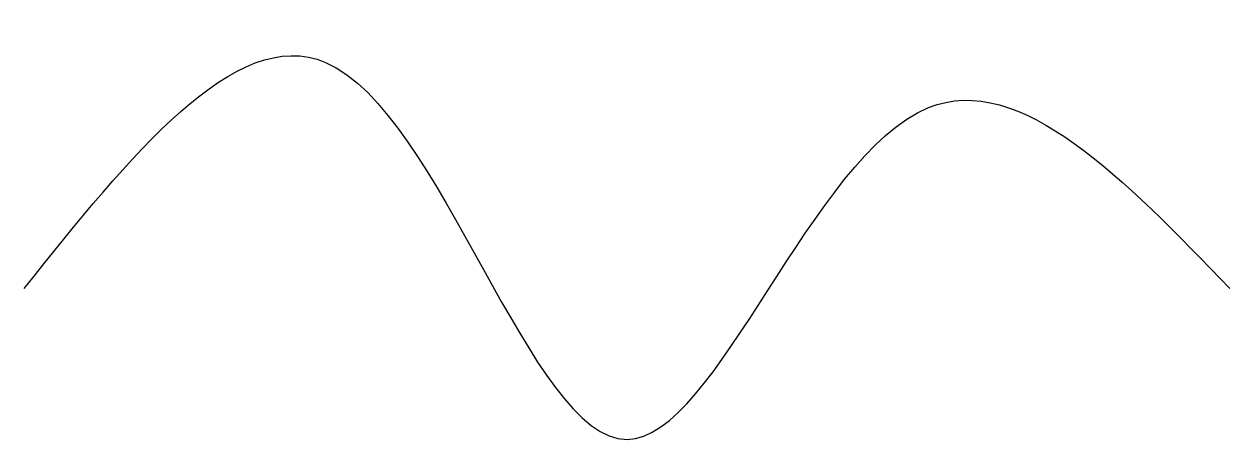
# Model space of a CAD drawing. Header units: millimetres. Extents: x 0 to 80, y -10 to 17.5.
import ezdxf

# ---------------------------------------------------------------- set-up
doc = ezdxf.new("R2010")
doc.units = ezdxf.units.MM

msp = doc.modelspace()

# ---------------------------------------------------------------- linework, layer by layer
msp.add_open_spline([(0, 0), (7.012, 8.768), (23.004, 28.764), (39.137, -30.264), (57.205, 23.661), (73.039, 7.225), (80, 0)], degree=3, knots=[0, 0, 0, 0, 0.227125, 0.517987, 0.788103, 1, 1, 1, 1])

doc.saveas('drawing.dxf')
